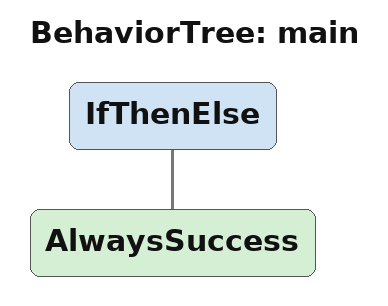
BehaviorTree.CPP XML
<?xml version="1.0" encoding="UTF-8"?>
<root BTCPP_format="4">
  <BehaviorTree ID="main">
    <IfThenElse>
      <AlwaysSuccess/>
    </IfThenElse>
  </BehaviorTree>
</root>
